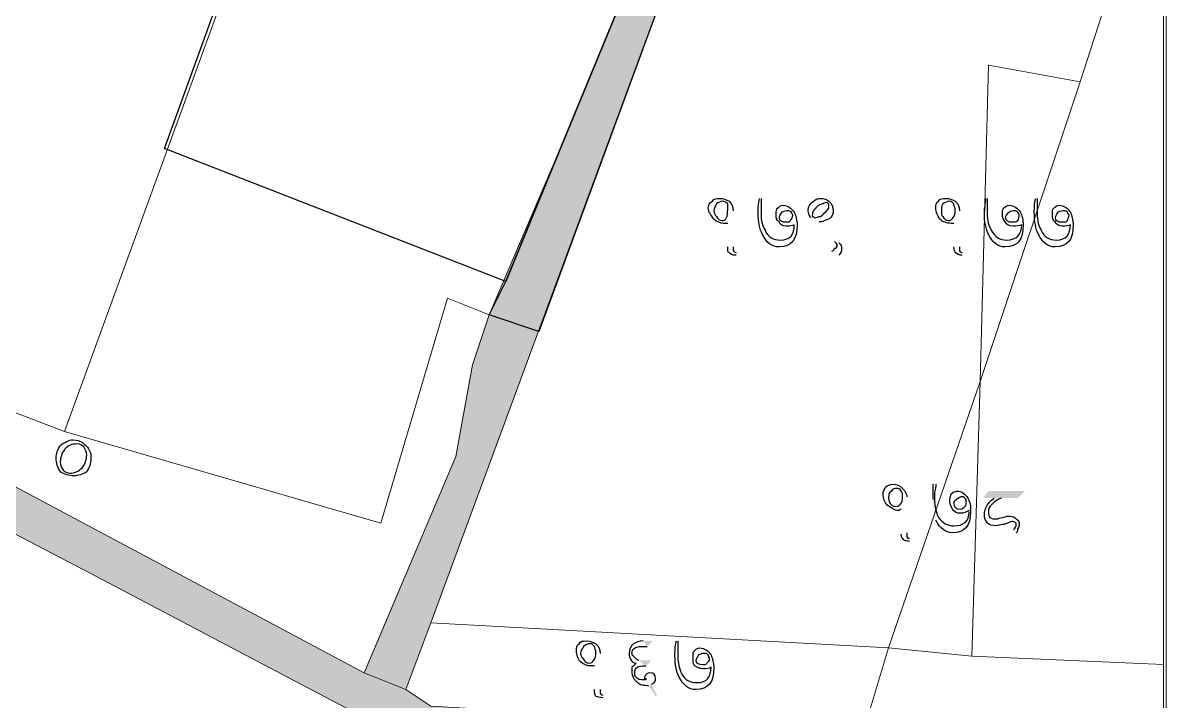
# Model space of a CAD drawing. Header units: inches. Extents: x 2 to 197762, y -33236 to 9.
# Drawn here: x 106914 to 107601, y -15344 to -14936 of the extents above; entities that cross this region are included whole.
import ezdxf

# ---------------------------------------------------------------- set-up
doc = ezdxf.new("R2010")
doc.units = ezdxf.units.IN
doc.header["$LTSCALE"] = 5
doc.header["$MEASUREMENT"] = 0
doc.layers.add('PDF_Geometry', color=7, linetype='Continuous')
doc.layers.add('PDF_Solid Fills', color=7, linetype='Continuous')

msp = doc.modelspace()

# ---------------------------------------------------------------- hatches: boundary and pattern name
at = {"layer": 'PDF_Solid Fills', "true_color": 0xc3c3c3, "transparency": 33554531}
h = msp.add_hatch(color=9, dxfattribs=at)
h.paths.add_polyline_path([(106694.44, -15126.79), (106604.44, -15721.79), (106569.44, -15706.79), (106524.44, -16036.79), (106479.44, -16016.79), (106579.44, -15311.79), (106609.44, -15086.79), (106614.44, -15086.79)], flags=0)
h.paths.add_polyline_path([(106664.44, -15091.79), (106894.44, -15206.79), (107119.44, -15326.79), (107144.44, -15336.79), (107159.44, -15346.79), (107419.44, -15361.79), (107574.44, -15371.79), (107599.44, -15371.79), (107599.44, -15411.79), (107444.44, -15396.79), (107224.44, -15376.79), (107149.44, -15366.79), (107144.44, -15366.79), (106954.44, -15266.79), (106724.44, -15146.79), (106694.44, -15126.79), (106614.44, -15086.79), (106609.44, -15086.79), (106399.44, -15036.79), (106154.44, -14981.79), (105919.44, -14936.79), (105889.44, -14921.79), (105639.44, -14811.79), (105609.44, -14796.79), (105449.44, -14726.79), (105379.44, -14696.79), (105389.44, -14671.79), (105664.44, -14796.79), (105924.44, -14911.79), (106029.44, -14936.79), (106259.44, -14981.79), (106479.44, -15031.79), (106624.44, -15071.79)], flags=0)
h.paths.add_polyline_path([(105234.44, -14616.79), (105219.44, -14646.79), (105164.44, -14746.79), (105149.44, -14861.79), (105124.44, -15061.79), (105129.44, -15086.79), (105154.44, -15206.79), (105194.44, -15206.79), (105214.44, -15296.79), (105274.44, -15571.79), (105314.44, -15636.79), (105409.44, -15811.79), (105524.44, -15976.79), (105574.44, -16051.79), (105599.44, -16246.79), (105624.44, -16436.79), (105614.44, -16621.79), (105629.44, -16691.79), (105924.44, -16711.79), (105979.44, -16761.79), (106374.44, -16806.79), (106534.44, -16811.79), (106829.44, -16821.79), (106949.44, -16826.79), (106954.44, -16826.79), (107099.44, -16801.79), (107164.44, -16781.79), (107374.44, -16721.79), (107424.44, -16706.79), (107599.44, -16706.79), (107599.44, -16756.79), (107179.44, -16816.79), (107159.44, -16816.79), (107134.44, -16821.79), (107129.44, -16826.79), (106989.44, -16851.79), (106774.44, -16851.79), (106704.44, -16851.79), (106459.44, -16851.79), (106429.44, -16851.79), (106194.44, -16826.79), (105994.44, -16806.79), (105949.44, -16796.79), (105954.44, -17081.79), (105949.44, -17331.79), (105999.44, -17421.79), (105939.44, -17421.79), (105879.44, -17301.79), (105889.44, -17116.79), (105894.44, -17071.79), (105899.44, -16751.79), (105729.44, -16741.79), (105574.44, -16731.79), (105594.44, -16681.79), (105584.44, -16676.79), (105579.44, -16501.79), (105574.44, -16356.79), (105569.44, -16306.79), (105534.44, -16106.79), (105494.44, -16056.79), (105374.44, -15956.79), (105284.44, -15966.79), (105179.44, -15981.79), (105004.44, -16006.79), (104924.44, -16006.79), (104819.44, -16061.79), (104654.44, -16046.79), (104364.44, -16021.79), (103959.44, -15986.79), (103864.44, -15961.79), (103864.44, -15826.79), (103994.44, -15841.79), (104104.44, -15841.79), (104109.44, -15911.79), (104154.44, -15916.79), (104374.44, -15946.79), (104484.44, -15951.79), (104634.44, -15956.79), (104909.44, -15971.79), (104914.44, -15971.79), (104969.44, -15951.79), (105364.44, -15916.79), (105214.44, -15581.79), (105214.44, -15576.79), (105079.44, -15226.79), (105054.44, -15216.79), (105029.44, -15036.79), (105069.44, -15031.79), (105059.44, -14881.79), (105069.44, -14741.79), (105079.44, -14621.79), (105064.44, -14576.79)], flags=0)
h.paths.add_polyline_path([(107409.44, -14471.79), (107404.44, -14501.79), (107284.44, -14491.79), (107069.44, -14466.79), (106919.44, -14446.79), (106929.44, -14421.79)], flags=0)
h.paths.add_polyline_path([(106929.44, -14421.79), (106919.44, -14446.79), (106864.44, -14441.79), (106614.44, -14381.79), (106569.44, -14351.79), (106574.44, -14326.79), (106634.44, -14361.79), (106874.44, -14416.79)], flags=0)
h.paths.add_polyline_path([(107599.44, -14421.79), (107589.44, -14426.79), (107459.44, -14496.79), (107429.44, -14501.79), (107414.44, -14546.79), (107409.44, -14556.79), (107359.44, -14736.79), (107359.44, -14766.79), (107329.44, -14836.79), (107314.44, -14876.79), (107159.44, -15296.79), (107144.44, -15336.79), (107119.44, -15326.79), (107174.44, -15196.79), (107184.44, -15141.79), (107194.44, -15111.79), (107239.44, -15006.79), (107309.44, -14836.79), (107324.44, -14796.79), (107319.44, -14791.79), (107349.44, -14651.79), (107399.44, -14526.79), (107404.44, -14501.79), (107409.44, -14471.79), (107444.44, -14476.79), (107579.44, -14406.79), (107599.44, -14396.79)], flags=0)
h.paths.add_polyline_path([(103864.44, -14636.79), (103899.44, -14651.79), (104019.44, -14691.79), (104204.44, -14746.79), (104479.44, -14801.79), (104474.44, -14821.79), (104529.44, -14871.79), (104594.44, -14881.79), (104739.44, -14896.79), (104739.44, -14936.79), (104494.44, -14901.79), (104484.44, -14866.79), (104464.44, -14856.79), (104274.44, -14811.79), (104224.44, -14806.79), (104114.44, -14761.79), (104074.44, -14746.79), (103864.44, -14666.79)], flags=0)
h.paths.add_polyline_path([(103864.44, -17336.79), (103909.44, -17361.79), (104019.44, -17381.79), (104229.44, -17421.79), (103904.44, -17421.79), (103864.44, -17411.79)], flags=0)
h.paths.add_polyline_path([(105549.44, -14296.79), (105384.44, -14576.79), (105429.44, -14596.79), (105389.44, -14671.79), (105379.44, -14696.79), (105234.44, -14616.79), (105064.44, -14576.79), (105024.44, -14521.79), (104974.44, -14471.79), (104914.44, -14416.79), (104734.44, -14276.79), (104609.44, -14181.79), (104324.44, -14116.79), (104199.44, -14086.79), (104814.44, -14086.79), (104999.44, -14241.79), (104999.44, -14251.79), (105339.44, -14401.79), (105469.44, -14116.79), (105479.44, -14086.79), (105484.44, -14086.79), (105609.44, -14086.79), (105549.44, -14231.79), (105569.44, -14251.79)], flags=0)
h.paths.add_polyline_path([(106574.44, -14326.79), (106569.44, -14351.79), (106404.44, -14251.79), (106219.44, -14261.79), (106049.44, -14251.79), (105969.44, -14246.79), (105949.44, -14206.79), (105889.44, -14086.79), (105914.44, -14086.79), (105994.44, -14221.79), (106184.44, -14241.79), (106399.44, -14221.79)], flags=0)
h = msp.add_hatch(color=9, dxfattribs=at)
h.paths.add_polyline_path([(106694.44, -15126.79), (106604.44, -15721.79), (106569.44, -15706.79), (106524.44, -16036.79), (106479.44, -16016.79), (106579.44, -15311.79), (106609.44, -15086.79), (106614.44, -15086.79)], flags=0)
h.paths.add_polyline_path([(106664.44, -15091.79), (106894.44, -15206.79), (107119.44, -15326.79), (107144.44, -15336.79), (107159.44, -15346.79), (107419.44, -15361.79), (107574.44, -15371.79), (107599.44, -15371.79), (107599.44, -15411.79), (107444.44, -15396.79), (107224.44, -15376.79), (107149.44, -15366.79), (107144.44, -15366.79), (106954.44, -15266.79), (106724.44, -15146.79), (106694.44, -15126.79), (106614.44, -15086.79), (106609.44, -15086.79), (106399.44, -15036.79), (106154.44, -14981.79), (105919.44, -14936.79), (105889.44, -14921.79), (105639.44, -14811.79), (105609.44, -14796.79), (105449.44, -14726.79), (105379.44, -14696.79), (105389.44, -14671.79), (105664.44, -14796.79), (105924.44, -14911.79), (106029.44, -14936.79), (106259.44, -14981.79), (106479.44, -15031.79), (106624.44, -15071.79)], flags=0)
h.paths.add_polyline_path([(105234.44, -14616.79), (105219.44, -14646.79), (105164.44, -14746.79), (105149.44, -14861.79), (105124.44, -15061.79), (105129.44, -15086.79), (105154.44, -15206.79), (105194.44, -15206.79), (105214.44, -15296.79), (105274.44, -15571.79), (105314.44, -15636.79), (105409.44, -15811.79), (105524.44, -15976.79), (105574.44, -16051.79), (105599.44, -16246.79), (105624.44, -16436.79), (105614.44, -16621.79), (105629.44, -16691.79), (105924.44, -16711.79), (105979.44, -16761.79), (106374.44, -16806.79), (106534.44, -16811.79), (106829.44, -16821.79), (106949.44, -16826.79), (106954.44, -16826.79), (107099.44, -16801.79), (107164.44, -16781.79), (107374.44, -16721.79), (107424.44, -16706.79), (107599.44, -16706.79), (107599.44, -16756.79), (107179.44, -16816.79), (107159.44, -16816.79), (107134.44, -16821.79), (107129.44, -16826.79), (106989.44, -16851.79), (106774.44, -16851.79), (106704.44, -16851.79), (106459.44, -16851.79), (106429.44, -16851.79), (106194.44, -16826.79), (105994.44, -16806.79), (105949.44, -16796.79), (105954.44, -17081.79), (105949.44, -17331.79), (105999.44, -17421.79), (105939.44, -17421.79), (105879.44, -17301.79), (105889.44, -17116.79), (105894.44, -17071.79), (105899.44, -16751.79), (105729.44, -16741.79), (105574.44, -16731.79), (105594.44, -16681.79), (105584.44, -16676.79), (105579.44, -16501.79), (105574.44, -16356.79), (105569.44, -16306.79), (105534.44, -16106.79), (105494.44, -16056.79), (105374.44, -15956.79), (105284.44, -15966.79), (105179.44, -15981.79), (105004.44, -16006.79), (104924.44, -16006.79), (104819.44, -16061.79), (104654.44, -16046.79), (104364.44, -16021.79), (103959.44, -15986.79), (103864.44, -15961.79), (103864.44, -15826.79), (103994.44, -15841.79), (104104.44, -15841.79), (104109.44, -15911.79), (104154.44, -15916.79), (104374.44, -15946.79), (104484.44, -15951.79), (104634.44, -15956.79), (104909.44, -15971.79), (104914.44, -15971.79), (104969.44, -15951.79), (105364.44, -15916.79), (105214.44, -15581.79), (105214.44, -15576.79), (105079.44, -15226.79), (105054.44, -15216.79), (105029.44, -15036.79), (105069.44, -15031.79), (105059.44, -14881.79), (105069.44, -14741.79), (105079.44, -14621.79), (105064.44, -14576.79)], flags=0)
h.paths.add_polyline_path([(107409.44, -14471.79), (107404.44, -14501.79), (107284.44, -14491.79), (107069.44, -14466.79), (106919.44, -14446.79), (106929.44, -14421.79)], flags=0)
h.paths.add_polyline_path([(106929.44, -14421.79), (106919.44, -14446.79), (106864.44, -14441.79), (106614.44, -14381.79), (106569.44, -14351.79), (106574.44, -14326.79), (106634.44, -14361.79), (106874.44, -14416.79)], flags=0)
h.paths.add_polyline_path([(107599.44, -14421.79), (107589.44, -14426.79), (107459.44, -14496.79), (107429.44, -14501.79), (107414.44, -14546.79), (107409.44, -14556.79), (107359.44, -14736.79), (107359.44, -14766.79), (107329.44, -14836.79), (107314.44, -14876.79), (107159.44, -15296.79), (107144.44, -15336.79), (107119.44, -15326.79), (107174.44, -15196.79), (107184.44, -15141.79), (107194.44, -15111.79), (107239.44, -15006.79), (107309.44, -14836.79), (107324.44, -14796.79), (107319.44, -14791.79), (107349.44, -14651.79), (107399.44, -14526.79), (107404.44, -14501.79), (107409.44, -14471.79), (107444.44, -14476.79), (107579.44, -14406.79), (107599.44, -14396.79)], flags=0)
h.paths.add_polyline_path([(103864.44, -14636.79), (103899.44, -14651.79), (104019.44, -14691.79), (104204.44, -14746.79), (104479.44, -14801.79), (104474.44, -14821.79), (104529.44, -14871.79), (104594.44, -14881.79), (104739.44, -14896.79), (104739.44, -14936.79), (104494.44, -14901.79), (104484.44, -14866.79), (104464.44, -14856.79), (104274.44, -14811.79), (104224.44, -14806.79), (104114.44, -14761.79), (104074.44, -14746.79), (103864.44, -14666.79)], flags=0)
h.paths.add_polyline_path([(103864.44, -17336.79), (103909.44, -17361.79), (104019.44, -17381.79), (104229.44, -17421.79), (103904.44, -17421.79), (103864.44, -17411.79)], flags=0)
h.paths.add_polyline_path([(105549.44, -14296.79), (105384.44, -14576.79), (105429.44, -14596.79), (105389.44, -14671.79), (105379.44, -14696.79), (105234.44, -14616.79), (105064.44, -14576.79), (105024.44, -14521.79), (104974.44, -14471.79), (104914.44, -14416.79), (104734.44, -14276.79), (104609.44, -14181.79), (104324.44, -14116.79), (104199.44, -14086.79), (104814.44, -14086.79), (104999.44, -14241.79), (104999.44, -14251.79), (105339.44, -14401.79), (105469.44, -14116.79), (105479.44, -14086.79), (105484.44, -14086.79), (105609.44, -14086.79), (105549.44, -14231.79), (105569.44, -14251.79)], flags=0)
h.paths.add_polyline_path([(106574.44, -14326.79), (106569.44, -14351.79), (106404.44, -14251.79), (106219.44, -14261.79), (106049.44, -14251.79), (105969.44, -14246.79), (105949.44, -14206.79), (105889.44, -14086.79), (105914.44, -14086.79), (105994.44, -14221.79), (106184.44, -14241.79), (106399.44, -14221.79)], flags=0)
at = {"layer": 'PDF_Solid Fills', "transparency": 33554559}
h = msp.add_hatch(color=256, dxfattribs=at)
h.paths.add_polyline_path([(107445.28, -15220.95), (107445.28, -15242.62)], flags=0)
h.paths.add_polyline_path([(107446.94, -15245.95), (107446.94, -15247.62)], flags=0)
h.paths.add_polyline_path([(107461.11, -15222.62, 0.062753), (107462.78, -15235.12)], flags=0)
h.paths.add_polyline_path([(107461.11, -15213.45), (107462.78, -15213.45)], flags=0)
h.paths.add_polyline_path([(107482.78, -15230.12), (107482.78, -15229.29)], flags=0)
h.paths.add_polyline_path([(107497.78, -15221.79), (107491.11, -15221.79), (107494.44, -15217.62), (107516.11, -15217.62), (107511.94, -15221.79), (107501.94, -15221.79)], flags=0)
h.paths.add_polyline_path([(107511.11, -15242.62), (107509.44, -15240.95)], flags=0)
h = msp.add_hatch(color=256, dxfattribs=at)
h.paths.add_polyline_path([(107261.11, -15315.12), (107261.11, -15336.79)], flags=0)
h.paths.add_polyline_path([(107262.78, -15340.12), (107262.78, -15341.79)], flags=0)
h.paths.add_polyline_path([(107289.44, -15310.95), (107292.78, -15307.62), (107286.94, -15307.62)], flags=0)
h.paths.add_polyline_path([(107290.28, -15334.29), (107294.44, -15340.95), (107295.28, -15340.12), (107291.94, -15333.45)], flags=0)
h.paths.add_polyline_path([(107288.61, -15322.62), (107291.94, -15319.29), (107284.44, -15319.29)], flags=0)
h.paths.add_polyline_path([(107306.94, -15307.62), (107307.78, -15307.62)], flags=0)
h.paths.add_polyline_path([(107327.78, -15323.45), (107327.78, -15323.45)], flags=0)

# ---------------------------------------------------------------- linework, layer by layer
at = {"layer": 'PDF_Geometry', "lineweight": 13}
msp.add_lwpolyline([(103863.61, -13751.79), (107601.11, -13751.79), (107601.11, -17423.45), (103863.61, -17423.45)], close=True, dxfattribs=at)
at = {"layer": 'PDF_Geometry', "lineweight": 9}
for points in [[(107429.44, -14501.79), (107414.44, -14546.79), (107409.44, -14556.79), (107359.44, -14736.79), (107359.44, -14766.79), (107329.44, -14836.79), (107314.44, -14876.79), (107159.44, -15296.79), (107144.44, -15336.79), (107119.44, -15326.79), (107174.44, -15196.79), (107184.44, -15141.79), (107194.44, -15111.79), (107239.44, -15006.79), (107309.44, -14836.79), (107324.44, -14796.79), (107319.44, -14791.79), (107349.44, -14651.79), (107399.44, -14526.79)], [(107429.44, -14501.79), (107414.44, -14546.79), (107409.44, -14556.79), (107359.44, -14736.79), (107359.44, -14766.79), (107329.44, -14836.79), (107314.44, -14876.79), (107159.44, -15296.79), (107144.44, -15336.79), (107119.44, -15326.79), (107174.44, -15196.79), (107184.44, -15141.79), (107194.44, -15111.79), (107239.44, -15006.79), (107309.44, -14836.79), (107324.44, -14796.79), (107319.44, -14791.79), (107349.44, -14651.79), (107399.44, -14526.79)], [(107144.44, -15366.79), (106954.44, -15266.79), (106724.44, -15146.79), (106694.44, -15126.79), (106614.44, -15086.79), (106609.44, -15086.79), (106399.44, -15036.79), (106154.44, -14981.79), (105919.44, -14936.79)], [(107144.44, -15366.79), (106954.44, -15266.79), (106724.44, -15146.79), (106694.44, -15126.79), (106614.44, -15086.79), (106609.44, -15086.79), (106399.44, -15036.79), (106154.44, -14981.79), (105919.44, -14936.79)], [(106029.44, -14936.79), (106259.44, -14981.79), (106479.44, -15031.79), (106624.44, -15071.79), (106664.44, -15091.79), (106894.44, -15206.79), (107119.44, -15326.79), (107144.44, -15336.79), (107159.44, -15346.79)], [(106029.44, -14936.79), (106259.44, -14981.79), (106479.44, -15031.79), (106624.44, -15071.79), (106664.44, -15091.79), (106894.44, -15206.79), (107119.44, -15326.79), (107144.44, -15336.79), (107159.44, -15346.79)]]:
    msp.add_lwpolyline(points, dxfattribs=at)
for points in [[(107094.44, -14756.79), (106939.44, -15181.79), (106664.44, -15076.79), (106669.44, -15071.79), (106774.44, -14816.79), (106839.44, -14651.79), (106839.44, -14646.79), (107099.44, -14731.79)], [(107094.44, -14756.79), (106939.44, -15181.79), (106664.44, -15076.79), (106669.44, -15071.79), (106774.44, -14816.79), (106839.44, -14651.79), (106839.44, -14646.79), (107099.44, -14731.79)], [(107309.44, -14836.79), (107239.44, -15006.79), (107194.44, -15111.79), (107169.44, -15101.79), (107129.44, -15236.79), (106939.44, -15181.79), (107094.44, -14756.79)], [(107309.44, -14836.79), (107239.44, -15006.79), (107194.44, -15111.79), (107169.44, -15101.79), (107129.44, -15236.79), (106939.44, -15181.79), (107094.44, -14756.79)], [(107549.44, -14971.79), (107494.44, -14961.79), (107489.44, -15151.79), (107434.44, -15311.79), (107159.44, -15296.79), (107314.44, -14876.79), (107329.44, -14836.79), (107599.44, -14816.79)], [(107549.44, -14971.79), (107494.44, -14961.79), (107489.44, -15151.79), (107434.44, -15311.79), (107159.44, -15296.79), (107314.44, -14876.79), (107329.44, -14836.79), (107599.44, -14816.79)], [(107599.44, -15321.79), (107484.44, -15316.79), (107489.44, -15151.79), (107549.44, -14971.79), (107599.44, -14816.79)], [(107599.44, -15321.79), (107484.44, -15316.79), (107489.44, -15151.79), (107549.44, -14971.79), (107599.44, -14816.79)], [(107549.44, -14971.79), (107489.44, -15151.79), (107494.44, -14961.79)], [(107549.44, -14971.79), (107489.44, -15151.79), (107494.44, -14961.79)], [(106939.44, -15181.79), (107129.44, -15236.79), (107169.44, -15101.79), (107194.44, -15111.79), (107184.44, -15141.79), (107174.44, -15196.79), (107119.44, -15326.79), (106894.44, -15206.79), (106664.44, -15091.79), (106664.44, -15076.79)], [(106939.44, -15181.79), (107129.44, -15236.79), (107169.44, -15101.79), (107194.44, -15111.79), (107184.44, -15141.79), (107174.44, -15196.79), (107119.44, -15326.79), (106894.44, -15206.79), (106664.44, -15091.79), (106664.44, -15076.79)], [(107144.44, -15366.79), (107024.44, -15876.79), (106604.44, -15721.79), (106694.44, -15126.79), (106724.44, -15146.79), (106954.44, -15266.79)], [(107144.44, -15366.79), (107024.44, -15876.79), (106604.44, -15721.79), (106694.44, -15126.79), (106724.44, -15146.79), (106954.44, -15266.79)], [(107484.44, -15316.79), (107434.44, -15311.79), (107489.44, -15151.79)], [(107484.44, -15316.79), (107434.44, -15311.79), (107489.44, -15151.79)], [(107434.44, -15311.79), (107419.44, -15361.79), (107159.44, -15346.79), (107144.44, -15336.79), (107159.44, -15296.79)], [(107434.44, -15311.79), (107419.44, -15361.79), (107159.44, -15346.79), (107144.44, -15336.79), (107159.44, -15296.79)], [(107484.44, -15316.79), (107599.44, -15321.79), (107599.44, -15371.79), (107574.44, -15371.79), (107419.44, -15361.79), (107434.44, -15311.79)], [(107484.44, -15316.79), (107599.44, -15321.79), (107599.44, -15371.79), (107574.44, -15371.79), (107419.44, -15361.79), (107434.44, -15311.79)]]:
    msp.add_lwpolyline(points, close=True, dxfattribs=at)
at = {"layer": 'PDF_Geometry', "color": 21, "lineweight": 13, "true_color": 0xffafaf}
for points in [[(107309.44, -14836.79), (107239.44, -15006.79), (107204.44, -15091.79), (106999.44, -15011.79), (107039.44, -14901.79), (107094.44, -14756.79)], [(107309.44, -14836.79), (107239.44, -15006.79), (107204.44, -15091.79), (106999.44, -15011.79), (107039.44, -14901.79), (107094.44, -14756.79)], [(107309.44, -14836.79), (107239.44, -15006.79), (107204.44, -15091.79), (106999.44, -15011.79), (107039.44, -14901.79), (107094.44, -14756.79)], [(107309.44, -14836.79), (107239.44, -15006.79), (107204.44, -15091.79), (106999.44, -15011.79), (107039.44, -14901.79), (107094.44, -14756.79)], [(107204.44, -15091.79), (107239.44, -15006.79), (107309.44, -14836.79), (107329.44, -14841.79), (107314.44, -14876.79), (107224.44, -15121.79), (107194.44, -15111.79)], [(107204.44, -15091.79), (107239.44, -15006.79), (107309.44, -14836.79), (107329.44, -14841.79), (107314.44, -14876.79), (107224.44, -15121.79), (107194.44, -15111.79)], [(107204.44, -15091.79), (107239.44, -15006.79), (107309.44, -14836.79), (107329.44, -14841.79), (107314.44, -14876.79), (107224.44, -15121.79), (107194.44, -15111.79)], [(107204.44, -15091.79), (107239.44, -15006.79), (107309.44, -14836.79), (107329.44, -14841.79), (107314.44, -14876.79), (107224.44, -15121.79), (107194.44, -15111.79)]]:
    msp.add_lwpolyline(points, close=True, dxfattribs=at)
at = {"layer": 'PDF_Geometry', "color": 21, "lineweight": 25, "true_color": 0xffafaf}
for points in [[(107309.44, -14836.79), (107239.44, -15006.79), (107204.44, -15091.79), (106999.44, -15011.79), (107039.44, -14901.79), (107094.44, -14756.79)], [(107309.44, -14836.79), (107239.44, -15006.79), (107204.44, -15091.79), (106999.44, -15011.79), (107039.44, -14901.79), (107094.44, -14756.79)], [(107204.44, -15091.79), (107239.44, -15006.79), (107309.44, -14836.79), (107329.44, -14841.79), (107314.44, -14876.79), (107224.44, -15121.79), (107194.44, -15111.79)], [(107204.44, -15091.79), (107239.44, -15006.79), (107309.44, -14836.79), (107329.44, -14841.79), (107314.44, -14876.79), (107224.44, -15121.79), (107194.44, -15111.79)]]:
    msp.add_lwpolyline(points, close=True, dxfattribs=at)
at = {"layer": 'PDF_Geometry', "lineweight": 25}
for points in [[(107326.11, -15047.62), (107326.11, -15045.95), (107326.94, -15044.29), (107328.61, -15043.45)], [(107328.61, -15043.45), (107329.44, -15041.79), (107331.11, -15041.79), (107332.78, -15041.79)], [(107334.44, -15043.45), (107333.61, -15043.45), (107331.94, -15044.29), (107331.11, -15045.12)], [(107332.78, -15041.79), (107335.28, -15041.79), (107336.94, -15042.62), (107338.61, -15043.45)], [(107337.78, -15045.12), (107336.94, -15044.29), (107336.11, -15043.45), (107334.44, -15043.45)], [(107338.61, -15043.45), (107340.28, -15045.12), (107341.11, -15046.79), (107341.11, -15049.29)], [(107356.11, -15050.12), (107356.11, -15047.62), (107356.11, -15045.12), (107356.94, -15041.79)], [(107357.78, -15041.79), (107357.78, -15042.62), (107357.78, -15044.29), (107357.78, -15045.95)], [(107386.11, -15049.29), (107386.11, -15046.79), (107386.94, -15045.12), (107389.44, -15043.45)], [(107389.44, -15043.45), (107390.28, -15042.62), (107391.94, -15041.79), (107393.61, -15041.79)], [(107393.61, -15041.79), (107395.28, -15041.79), (107397.78, -15042.62), (107398.61, -15043.45)], [(107396.94, -15044.29), (107396.11, -15044.29), (107395.28, -15045.12), (107394.44, -15045.12)], [(107398.61, -15046.79), (107398.61, -15045.12), (107397.78, -15044.29), (107396.94, -15044.29)], [(107398.61, -15043.45), (107400.28, -15045.12), (107401.11, -15046.79), (107401.11, -15049.29)], [(107462.78, -15047.62), (107462.78, -15045.95), (107462.78, -15044.29), (107464.44, -15043.45)], [(107464.44, -15043.45), (107465.28, -15041.79), (107466.94, -15041.79), (107468.61, -15041.79)], [(107471.11, -15043.45), (107469.44, -15043.45), (107468.61, -15044.29), (107466.94, -15045.12)], [(107468.61, -15041.79), (107471.11, -15041.79), (107472.78, -15042.62), (107474.44, -15043.45)], [(107473.61, -15045.12), (107472.78, -15044.29), (107471.94, -15043.45), (107471.11, -15043.45)], [(107474.44, -15043.45), (107476.11, -15045.12), (107476.94, -15046.79), (107476.94, -15049.29)], [(107491.94, -15050.12), (107491.94, -15047.62), (107492.78, -15045.12), (107492.78, -15041.79)], [(107493.61, -15041.79), (107493.61, -15042.62), (107493.61, -15044.29), (107493.61, -15045.95)], [(107521.94, -15050.12), (107521.94, -15047.62), (107521.94, -15045.12), (107522.78, -15041.79)], [(107523.61, -15041.79), (107523.61, -15042.62), (107523.61, -15044.29), (107523.61, -15045.95)], [(107329.44, -15054.29), (107327.78, -15051.79), (107326.11, -15050.12), (107326.11, -15047.62)], [(107331.11, -15045.12), (107330.28, -15046.79), (107329.44, -15047.62), (107329.44, -15049.29)], [(107329.44, -15049.29), (107329.44, -15050.95), (107330.28, -15051.79), (107331.11, -15052.62)], [(107334.44, -15055.12), (107336.94, -15055.12), (107337.78, -15052.62), (107337.78, -15048.45)], [(107337.78, -15048.45), (107337.78, -15047.62), (107337.78, -15045.95), (107337.78, -15045.12)], [(107358.61, -15063.45), (107356.94, -15060.12), (107356.11, -15055.95), (107356.11, -15050.12)], [(107357.78, -15045.95), (107357.78, -15048.45), (107357.78, -15050.12), (107357.78, -15050.95)], [(107357.78, -15050.95), (107357.78, -15055.12), (107358.61, -15058.45), (107360.28, -15060.95)], [(107366.94, -15050.95), (107366.94, -15049.29), (107366.94, -15048.45), (107367.78, -15047.62)], [(107368.61, -15055.95), (107366.94, -15055.12), (107366.94, -15053.45), (107366.94, -15050.95)], [(107367.78, -15047.62), (107368.61, -15046.79), (107369.44, -15045.95), (107371.11, -15045.95)], [(107370.28, -15050.12), (107369.44, -15050.95), (107368.61, -15052.62), (107368.61, -15053.45)], [(107374.44, -15049.29), (107372.78, -15049.29), (107371.94, -15049.29), (107370.28, -15050.12)], [(107371.11, -15045.95), (107373.61, -15045.95), (107376.11, -15047.62), (107377.78, -15050.12)], [(107376.11, -15050.12), (107375.28, -15049.29), (107374.44, -15049.29), (107374.44, -15049.29)], [(107376.94, -15051.79), (107376.94, -15051.79), (107376.11, -15050.95), (107376.11, -15050.12)], [(107377.78, -15050.12), (107378.61, -15051.79), (107379.44, -15055.12), (107379.44, -15057.62)], [(107387.78, -15053.45), (107386.94, -15052.62), (107386.11, -15050.95), (107386.11, -15049.29)], [(107389.44, -15049.29), (107388.61, -15050.12), (107388.61, -15050.95), (107388.61, -15051.79)], [(107394.44, -15045.12), (107391.94, -15045.95), (107390.28, -15047.62), (107389.44, -15049.29)], [(107393.61, -15052.62), (107394.44, -15051.79), (107395.28, -15051.79), (107395.28, -15050.95)], [(107395.28, -15050.95), (107397.78, -15049.29), (107398.61, -15047.62), (107398.61, -15046.79)], [(107401.11, -15049.29), (107401.11, -15052.62), (107399.44, -15054.29), (107396.11, -15055.12)], [(107465.28, -15054.29), (107463.61, -15051.79), (107462.78, -15050.12), (107462.78, -15047.62)], [(107466.94, -15045.12), (107466.11, -15046.79), (107466.11, -15047.62), (107466.11, -15049.29)], [(107466.11, -15049.29), (107466.11, -15050.95), (107466.11, -15051.79), (107466.94, -15052.62)], [(107470.28, -15055.12), (107472.78, -15055.12), (107474.44, -15052.62), (107474.44, -15048.45)], [(107474.44, -15048.45), (107474.44, -15047.62), (107473.61, -15045.95), (107473.61, -15045.12)], [(107494.44, -15063.45), (107492.78, -15060.12), (107491.94, -15055.95), (107491.94, -15050.12)], [(107493.61, -15045.95), (107493.61, -15048.45), (107493.61, -15050.12), (107493.61, -15050.95)], [(107493.61, -15050.95), (107493.61, -15055.12), (107494.44, -15058.45), (107496.11, -15060.95)], [(107502.78, -15050.95), (107502.78, -15049.29), (107502.78, -15048.45), (107503.61, -15047.62)], [(107504.44, -15055.95), (107503.61, -15055.12), (107502.78, -15053.45), (107502.78, -15050.95)], [(107503.61, -15047.62), (107504.44, -15046.79), (107505.28, -15045.95), (107506.94, -15045.95)], [(107506.94, -15050.12), (107505.28, -15050.95), (107504.44, -15052.62), (107504.44, -15053.45)], [(107506.94, -15045.95), (107509.44, -15045.95), (107511.94, -15047.62), (107513.61, -15050.12)], [(107510.28, -15049.29), (107508.61, -15049.29), (107507.78, -15049.29), (107506.94, -15050.12)], [(107511.94, -15050.12), (107511.11, -15049.29), (107511.11, -15049.29), (107510.28, -15049.29)], [(107512.78, -15051.79), (107512.78, -15051.79), (107512.78, -15050.95), (107511.94, -15050.12)], [(107513.61, -15050.12), (107514.44, -15051.79), (107515.28, -15055.12), (107515.28, -15057.62)], [(107524.44, -15063.45), (107522.78, -15060.12), (107521.94, -15055.95), (107521.94, -15050.12)], [(107523.61, -15045.95), (107523.61, -15048.45), (107523.61, -15050.12), (107523.61, -15050.95)], [(107523.61, -15050.95), (107523.61, -15055.12), (107524.44, -15058.45), (107526.11, -15060.95)], [(107532.78, -15050.95), (107532.78, -15049.29), (107532.78, -15048.45), (107533.61, -15047.62)], [(107534.44, -15055.95), (107532.78, -15055.12), (107532.78, -15053.45), (107532.78, -15050.95)], [(107533.61, -15047.62), (107534.44, -15046.79), (107535.28, -15045.95), (107536.94, -15045.95)], [(107536.11, -15050.12), (107535.28, -15050.95), (107534.44, -15052.62), (107534.44, -15053.45)], [(107540.28, -15049.29), (107538.61, -15049.29), (107537.78, -15049.29), (107536.11, -15050.12)], [(107536.94, -15045.95), (107539.44, -15045.95), (107541.94, -15047.62), (107543.61, -15050.12)], [(107541.94, -15050.12), (107541.11, -15049.29), (107540.28, -15049.29), (107540.28, -15049.29)], [(107542.78, -15051.79), (107542.78, -15051.79), (107541.94, -15050.95), (107541.94, -15050.12)], [(107543.61, -15050.12), (107544.44, -15051.79), (107545.28, -15055.12), (107545.28, -15057.62)], [(107335.28, -15056.79), (107333.61, -15056.79), (107331.11, -15055.95), (107329.44, -15054.29)], [(107331.11, -15052.62), (107331.94, -15054.29), (107332.78, -15055.12), (107334.44, -15055.12)], [(107337.78, -15056.79), (107336.94, -15056.79), (107336.11, -15056.79), (107335.28, -15056.79)], [(107368.61, -15053.45), (107368.61, -15055.12), (107370.28, -15055.95), (107372.78, -15055.95)], [(107372.78, -15058.45), (107371.11, -15058.45), (107369.44, -15057.62), (107368.61, -15055.95)], [(107379.44, -15057.62), (107379.44, -15066.79), (107376.11, -15070.95), (107368.61, -15070.95)], [(107369.44, -15066.79), (107375.28, -15066.79), (107377.78, -15063.45), (107377.78, -15057.62)], [(107372.78, -15055.95), (107374.44, -15055.95), (107375.28, -15055.95), (107375.28, -15055.12)], [(107377.78, -15057.62), (107376.94, -15058.45), (107375.28, -15058.45), (107372.78, -15058.45)], [(107375.28, -15055.12), (107376.11, -15054.29), (107376.94, -15053.45), (107376.94, -15051.79)], [(107388.61, -15051.79), (107388.61, -15051.79), (107388.61, -15052.62), (107388.61, -15052.62)], [(107388.61, -15052.62), (107389.44, -15052.62), (107389.44, -15053.45), (107390.28, -15053.45)], [(107390.28, -15053.45), (107391.11, -15053.45), (107391.94, -15052.62), (107393.61, -15052.62)], [(107396.11, -15055.12), (107394.44, -15055.95), (107393.61, -15055.95), (107392.78, -15055.95)], [(107471.94, -15056.79), (107469.44, -15056.79), (107466.94, -15055.95), (107465.28, -15054.29)], [(107466.94, -15052.62), (107467.78, -15054.29), (107468.61, -15055.12), (107470.28, -15055.12)], [(107473.61, -15056.79), (107472.78, -15056.79), (107471.94, -15056.79), (107471.94, -15056.79)], [(107504.44, -15053.45), (107504.44, -15055.12), (107506.11, -15055.95), (107508.61, -15055.95)], [(107509.44, -15058.45), (107506.94, -15058.45), (107505.28, -15057.62), (107504.44, -15055.95)], [(107515.28, -15057.62), (107515.28, -15066.79), (107511.94, -15070.95), (107504.44, -15070.95)], [(107505.28, -15066.79), (107511.11, -15066.79), (107514.44, -15063.45), (107514.44, -15057.62)], [(107508.61, -15055.95), (107510.28, -15055.95), (107511.11, -15055.95), (107511.94, -15055.12)], [(107514.44, -15057.62), (107512.78, -15058.45), (107511.11, -15058.45), (107509.44, -15058.45)], [(107511.94, -15055.12), (107512.78, -15054.29), (107512.78, -15053.45), (107512.78, -15051.79)], [(107534.44, -15053.45), (107534.44, -15055.12), (107536.11, -15055.95), (107538.61, -15055.95)], [(107538.61, -15058.45), (107536.94, -15058.45), (107535.28, -15057.62), (107534.44, -15055.95)], [(107545.28, -15057.62), (107545.28, -15066.79), (107541.94, -15070.95), (107534.44, -15070.95)], [(107535.28, -15066.79), (107541.11, -15066.79), (107543.61, -15063.45), (107543.61, -15057.62)], [(107538.61, -15055.95), (107540.28, -15055.95), (107541.11, -15055.95), (107541.94, -15055.12)], [(107543.61, -15057.62), (107542.78, -15058.45), (107541.11, -15058.45), (107538.61, -15058.45)], [(107541.94, -15055.12), (107541.94, -15054.29), (107542.78, -15053.45), (107542.78, -15051.79)], [(107368.61, -15070.95), (107364.44, -15070.95), (107361.11, -15068.45), (107358.61, -15063.45)], [(107360.28, -15060.95), (107361.94, -15065.12), (107365.28, -15066.79), (107369.44, -15066.79)], [(107504.44, -15070.95), (107500.28, -15070.95), (107496.94, -15068.45), (107494.44, -15063.45)], [(107496.11, -15060.95), (107498.61, -15065.12), (107501.11, -15066.79), (107505.28, -15066.79)], [(107534.44, -15070.95), (107530.28, -15070.95), (107526.94, -15068.45), (107524.44, -15063.45)], [(107526.11, -15060.95), (107527.78, -15065.12), (107531.11, -15066.79), (107535.28, -15066.79)], [(107338.61, -15074.29), (107337.78, -15074.29), (107337.78, -15072.62), (107337.78, -15070.95)], [(107341.11, -15070.95), (107341.11, -15071.79), (107341.11, -15072.62), (107341.11, -15072.62)], [(107400.28, -15073.45), (107401.11, -15073.45), (107401.94, -15072.62), (107401.94, -15071.79)], [(107403.61, -15070.12), (107403.61, -15069.29), (107402.78, -15068.45), (107401.94, -15067.62)], [(107401.94, -15071.79), (107402.78, -15071.79), (107403.61, -15070.95), (107403.61, -15070.12)], [(107404.44, -15068.45), (107406.11, -15069.29), (107406.11, -15070.95), (107406.11, -15071.79)], [(107406.11, -15071.79), (107406.11, -15073.45), (107406.11, -15074.29), (107404.44, -15075.95)], [(107474.44, -15074.29), (107474.44, -15074.29), (107473.61, -15072.62), (107473.61, -15070.95)], [(107476.94, -15070.95), (107476.94, -15071.79), (107476.94, -15072.62), (107476.94, -15072.62)], [(107342.78, -15075.95), (107340.28, -15075.95), (107339.44, -15075.12), (107338.61, -15074.29)], [(107341.11, -15072.62), (107341.11, -15073.45), (107341.94, -15074.29), (107342.78, -15074.29)], [(107478.61, -15075.95), (107476.94, -15075.95), (107475.28, -15075.12), (107474.44, -15074.29)], [(107476.94, -15072.62), (107476.94, -15073.45), (107477.78, -15074.29), (107478.61, -15074.29)], [(106936.94, -15190.12), (106939.44, -15188.45), (106941.94, -15186.79), (106944.44, -15186.79)], [(106944.44, -15186.79), (106946.94, -15186.79), (106948.61, -15187.62), (106950.28, -15188.45)], [(106950.28, -15188.45), (106951.94, -15190.12), (106953.61, -15190.95), (106954.44, -15193.45)], [(106934.44, -15197.62), (106934.44, -15195.12), (106935.28, -15192.62), (106936.94, -15190.12)], [(106939.44, -15192.62), (106937.78, -15195.12), (106936.94, -15197.62), (106936.94, -15200.12)], [(106946.94, -15189.29), (106943.61, -15189.29), (106941.94, -15190.12), (106939.44, -15192.62)], [(106951.11, -15190.95), (106950.28, -15190.12), (106948.61, -15189.29), (106946.94, -15189.29)], [(106952.78, -15195.95), (106952.78, -15194.29), (106951.94, -15192.62), (106951.11, -15190.95)], [(106954.44, -15193.45), (106955.28, -15194.29), (106955.28, -15195.95), (106955.28, -15198.45)], [(106936.94, -15205.95), (106935.28, -15203.45), (106934.44, -15200.95), (106934.44, -15197.62)], [(106936.94, -15200.12), (106936.94, -15202.62), (106937.78, -15203.45), (106938.61, -15205.12)], [(106950.28, -15203.45), (106951.94, -15200.95), (106952.78, -15198.45), (106952.78, -15195.95)], [(106955.28, -15198.45), (106955.28, -15200.95), (106954.44, -15203.45), (106952.78, -15205.95)], [(106945.28, -15208.45), (106941.94, -15208.45), (106939.44, -15207.62), (106936.94, -15205.95)], [(106938.61, -15205.12), (106939.44, -15205.95), (106941.11, -15206.79), (106942.78, -15206.79)], [(106942.78, -15206.79), (106945.28, -15206.79), (106947.78, -15205.95), (106950.28, -15203.45)], [(106952.78, -15205.95), (106950.28, -15207.62), (106947.78, -15208.45), (106945.28, -15208.45)], [(107431.11, -15220.12), (107431.11, -15217.62), (107431.94, -15216.79), (107432.78, -15215.12)], [(107432.78, -15215.12), (107433.61, -15214.29), (107435.28, -15213.45), (107436.94, -15213.45)], [(107439.44, -15215.95), (107437.78, -15215.95), (107436.94, -15215.95), (107436.11, -15217.62)], [(107436.94, -15213.45), (107439.44, -15213.45), (107441.11, -15214.29), (107442.78, -15215.95)], [(107441.94, -15217.62), (107441.11, -15215.95), (107440.28, -15215.95), (107439.44, -15215.95)], [(107442.78, -15215.95), (107444.44, -15217.62), (107445.28, -15219.29), (107445.28, -15220.95)], [(107461.11, -15222.62), (107461.11, -15220.12), (107461.11, -15216.79), (107461.11, -15213.45)], [(107462.78, -15213.45), (107462.78, -15215.12), (107462.78, -15215.95), (107461.94, -15218.45)], [(107433.61, -15225.95), (107431.94, -15224.29), (107431.11, -15221.79), (107431.11, -15220.12)], [(107436.11, -15217.62), (107434.44, -15218.45), (107434.44, -15220.12), (107434.44, -15220.95)], [(107434.44, -15220.95), (107434.44, -15222.62), (107434.44, -15223.45), (107435.28, -15225.12)], [(107438.61, -15226.79), (107441.11, -15226.79), (107442.78, -15225.12), (107442.78, -15220.95)], [(107442.78, -15220.95), (107442.78, -15219.29), (107442.78, -15218.45), (107441.94, -15217.62)], [(107461.94, -15218.45), (107461.94, -15220.12), (107461.94, -15221.79), (107461.94, -15222.62)], [(107461.94, -15222.62), (107461.94, -15226.79), (107462.78, -15230.12), (107464.44, -15233.45)], [(107471.11, -15222.62), (107471.11, -15221.79), (107471.94, -15220.12), (107471.94, -15219.29)], [(107472.78, -15228.45), (107471.94, -15226.79), (107471.11, -15225.12), (107471.11, -15222.62)], [(107471.94, -15219.29), (107472.78, -15218.45), (107474.44, -15217.62), (107475.28, -15217.62)], [(107475.28, -15222.62), (107473.61, -15223.45), (107473.61, -15224.29), (107473.61, -15225.12)], [(107475.28, -15217.62), (107478.61, -15217.62), (107480.28, -15219.29), (107481.94, -15221.79)], [(107478.61, -15220.95), (107477.78, -15220.95), (107476.11, -15221.79), (107475.28, -15222.62)], [(107480.28, -15221.79), (107480.28, -15221.79), (107479.44, -15220.95), (107478.61, -15220.95)], [(107481.11, -15224.29), (107481.11, -15223.45), (107481.11, -15222.62), (107480.28, -15221.79)], [(107481.94, -15221.79), (107483.61, -15224.29), (107483.61, -15226.79), (107483.61, -15230.12)], [(107493.61, -15225.95), (107494.44, -15225.12), (107495.28, -15223.45), (107497.78, -15221.79)], [(107501.94, -15221.79), (107500.28, -15222.62), (107498.61, -15223.45), (107497.78, -15224.29)], [(107440.28, -15229.29), (107437.78, -15229.29), (107436.11, -15227.62), (107433.61, -15225.95)], [(107435.28, -15225.12), (107436.11, -15225.95), (107436.94, -15226.79), (107438.61, -15226.79)], [(107441.94, -15228.45), (107441.11, -15228.45), (107441.11, -15229.29), (107440.28, -15229.29)], [(107477.78, -15230.95), (107475.28, -15230.95), (107473.61, -15230.12), (107472.78, -15228.45)], [(107483.61, -15230.12), (107483.61, -15238.45), (107480.28, -15242.62), (107472.78, -15242.62)], [(107473.61, -15225.12), (107473.61, -15226.79), (107474.44, -15228.45), (107477.78, -15228.45)], [(107473.61, -15238.45), (107479.44, -15238.45), (107482.78, -15235.95), (107482.78, -15230.12)], [(107477.78, -15228.45), (107478.61, -15228.45), (107479.44, -15227.62), (107480.28, -15226.79)], [(107482.78, -15229.29), (107481.11, -15230.12), (107479.44, -15230.95), (107477.78, -15230.95)], [(107480.28, -15226.79), (107481.11, -15225.95), (107481.11, -15225.12), (107481.11, -15224.29)], [(107491.94, -15231.79), (107491.94, -15230.12), (107492.78, -15227.62), (107493.61, -15225.95)], [(107497.78, -15224.29), (107496.11, -15225.95), (107494.44, -15227.62), (107494.44, -15228.45)], [(107494.44, -15228.45), (107494.44, -15229.29), (107494.44, -15229.29), (107494.44, -15230.12)], [(107494.44, -15230.12), (107494.44, -15231.79), (107494.44, -15232.62), (107495.28, -15233.45)], [(107472.78, -15242.62), (107468.61, -15242.62), (107465.28, -15240.12), (107462.78, -15235.12)], [(107464.44, -15233.45), (107466.94, -15236.79), (107469.44, -15238.45), (107473.61, -15238.45)], [(107498.61, -15238.45), (107494.44, -15238.45), (107491.94, -15235.95), (107491.94, -15231.79)], [(107495.28, -15233.45), (107496.11, -15234.29), (107497.78, -15234.29), (107499.44, -15234.29)], [(107499.44, -15234.29), (107500.28, -15234.29), (107501.11, -15233.45), (107502.78, -15233.45)], [(107502.78, -15233.45), (107505.28, -15232.62), (107506.11, -15232.62), (107506.94, -15232.62)], [(107508.61, -15235.95), (107507.78, -15235.95), (107506.11, -15236.79), (107503.61, -15237.62)], [(107506.94, -15232.62), (107508.61, -15232.62), (107510.28, -15233.45), (107511.11, -15234.29)], [(107511.11, -15237.62), (107511.11, -15236.79), (107510.28, -15235.95), (107508.61, -15235.95)], [(107511.11, -15234.29), (107512.78, -15235.12), (107512.78, -15236.79), (107512.78, -15237.62)], [(107443.61, -15246.79), (107442.78, -15245.95), (107441.94, -15245.12), (107441.94, -15243.45)], [(107445.28, -15242.62), (107445.28, -15244.29), (107445.28, -15245.12), (107445.28, -15245.12)], [(107503.61, -15237.62), (107501.94, -15237.62), (107500.28, -15238.45), (107498.61, -15238.45)], [(107509.44, -15240.95), (107510.28, -15240.12), (107511.11, -15238.45), (107511.11, -15237.62)], [(107511.94, -15240.12), (107511.94, -15240.95), (107511.94, -15241.79), (107511.11, -15242.62)], [(107512.78, -15237.62), (107512.78, -15238.45), (107512.78, -15239.29), (107511.94, -15240.12)], [(107446.94, -15247.62), (107445.28, -15247.62), (107443.61, -15247.62), (107443.61, -15246.79)], [(107445.28, -15245.12), (107446.11, -15245.95), (107446.11, -15245.95), (107446.94, -15245.95)], [(107246.94, -15313.45), (107246.94, -15311.79), (107246.94, -15310.12), (107248.61, -15309.29)], [(107248.61, -15309.29), (107249.44, -15307.62), (107251.11, -15307.62), (107252.78, -15307.62)], [(107251.11, -15310.95), (107250.28, -15312.62), (107249.44, -15313.45), (107249.44, -15315.12)], [(107255.28, -15309.29), (107253.61, -15309.29), (107251.94, -15310.12), (107251.11, -15310.95)], [(107252.78, -15307.62), (107255.28, -15307.62), (107256.94, -15308.45), (107258.61, -15309.29)], [(107257.78, -15310.95), (107256.94, -15310.12), (107256.11, -15309.29), (107255.28, -15309.29)], [(107258.61, -15314.29), (107258.61, -15313.45), (107257.78, -15311.79), (107257.78, -15310.95)], [(107258.61, -15309.29), (107260.28, -15310.95), (107261.11, -15312.62), (107261.11, -15315.12)], [(107281.11, -15309.29), (107279.44, -15310.95), (107278.61, -15312.62), (107278.61, -15315.12)], [(107280.28, -15315.12), (107280.28, -15312.62), (107281.94, -15310.95), (107286.11, -15310.95)], [(107286.94, -15307.62), (107284.44, -15307.62), (107282.78, -15308.45), (107281.11, -15309.29)], [(107286.11, -15310.95), (107286.94, -15310.95), (107286.94, -15310.95), (107287.78, -15310.95)], [(107287.78, -15310.95), (107288.61, -15310.95), (107289.44, -15310.95), (107289.44, -15310.95)], [(107306.11, -15316.79), (107306.11, -15314.29), (107306.11, -15310.95), (107306.94, -15307.62)], [(107307.78, -15307.62), (107307.78, -15308.45), (107307.78, -15310.12), (107307.78, -15311.79)], [(107307.78, -15311.79), (107307.78, -15314.29), (107307.78, -15315.95), (107307.78, -15316.79)], [(107317.78, -15313.45), (107318.61, -15312.62), (107319.44, -15311.79), (107321.11, -15311.79)], [(107321.11, -15311.79), (107323.61, -15311.79), (107326.11, -15313.45), (107327.78, -15315.95)], [(107249.44, -15320.12), (107247.78, -15318.45), (107246.94, -15315.95), (107246.94, -15313.45)], [(107249.44, -15315.12), (107249.44, -15316.79), (107250.28, -15317.62), (107251.11, -15318.45)], [(107251.11, -15318.45), (107251.94, -15320.12), (107252.78, -15320.95), (107254.44, -15320.95)], [(107254.44, -15320.95), (107256.94, -15320.95), (107258.61, -15318.45), (107258.61, -15314.29)], [(107278.61, -15315.12), (107278.61, -15316.79), (107278.61, -15317.62), (107279.44, -15318.45)], [(107279.44, -15318.45), (107280.28, -15320.12), (107281.11, -15320.95), (107282.78, -15320.95)], [(107281.94, -15317.62), (107281.11, -15316.79), (107280.28, -15315.95), (107280.28, -15315.12)], [(107284.44, -15319.29), (107283.61, -15319.29), (107282.78, -15318.45), (107281.94, -15317.62)], [(107308.61, -15329.29), (107306.94, -15325.95), (107306.11, -15321.79), (107306.11, -15316.79)], [(107307.78, -15316.79), (107307.78, -15320.95), (107308.61, -15324.29), (107310.28, -15327.62)], [(107316.94, -15316.79), (107316.94, -15315.12), (107316.94, -15314.29), (107317.78, -15313.45)], [(107317.78, -15322.62), (107316.94, -15320.95), (107316.94, -15319.29), (107316.94, -15316.79)], [(107320.28, -15315.95), (107319.44, -15317.62), (107318.61, -15318.45), (107318.61, -15319.29)], [(107318.61, -15319.29), (107318.61, -15320.95), (107320.28, -15321.79), (107322.78, -15321.79)], [(107323.61, -15315.12), (107322.78, -15315.12), (107321.94, -15315.12), (107320.28, -15315.95)], [(107326.11, -15315.95), (107325.28, -15315.12), (107324.44, -15315.12), (107323.61, -15315.12)], [(107325.28, -15320.95), (107326.11, -15320.12), (107326.94, -15319.29), (107326.94, -15318.45)], [(107326.94, -15318.45), (107326.94, -15317.62), (107326.11, -15316.79), (107326.11, -15315.95)], [(107327.78, -15315.95), (107328.61, -15318.45), (107329.44, -15320.95), (107329.44, -15323.45)], [(107255.28, -15322.62), (107253.61, -15322.62), (107251.11, -15321.79), (107249.44, -15320.12)], [(107257.78, -15322.62), (107256.94, -15322.62), (107256.11, -15322.62), (107255.28, -15322.62)], [(107282.78, -15320.95), (107281.94, -15321.79), (107281.11, -15322.62), (107280.28, -15323.45)], [(107280.28, -15323.45), (107280.28, -15324.29), (107280.28, -15325.12), (107280.28, -15326.79)], [(107281.94, -15326.79), (107281.94, -15325.12), (107282.78, -15323.45), (107283.61, -15323.45)], [(107283.61, -15323.45), (107284.44, -15322.62), (107286.11, -15322.62), (107288.61, -15322.62)], [(107322.78, -15324.29), (107321.11, -15324.29), (107319.44, -15323.45), (107317.78, -15322.62)], [(107329.44, -15323.45), (107329.44, -15332.62), (107326.11, -15336.79), (107318.61, -15336.79)], [(107319.44, -15332.62), (107325.28, -15332.62), (107327.78, -15329.29), (107327.78, -15323.45)], [(107322.78, -15321.79), (107323.61, -15321.79), (107325.28, -15321.79), (107325.28, -15320.95)], [(107327.78, -15323.45), (107326.94, -15324.29), (107325.28, -15324.29), (107322.78, -15324.29)], [(107280.28, -15326.79), (107280.28, -15328.45), (107281.11, -15330.12), (107282.78, -15331.79)], [(107281.94, -15328.45), (107281.94, -15327.62), (107281.94, -15326.79), (107281.94, -15326.79)], [(107282.78, -15329.29), (107282.78, -15329.29), (107281.94, -15329.29), (107281.94, -15328.45)], [(107287.78, -15330.95), (107285.28, -15330.95), (107283.61, -15330.95), (107282.78, -15329.29)], [(107282.78, -15331.79), (107284.44, -15333.45), (107286.11, -15334.29), (107289.44, -15334.29)], [(107291.11, -15326.79), (107289.44, -15326.79), (107288.61, -15327.62), (107287.78, -15329.29)], [(107287.78, -15329.29), (107287.78, -15329.29), (107287.78, -15329.29), (107287.78, -15330.12)], [(107287.78, -15330.12), (107287.78, -15330.12), (107287.78, -15330.12), (107288.61, -15330.12)], [(107288.61, -15330.95), (107288.61, -15330.95), (107287.78, -15330.95), (107287.78, -15330.95)], [(107288.61, -15330.12), (107288.61, -15330.95), (107288.61, -15330.95), (107288.61, -15330.95)], [(107294.44, -15330.12), (107294.44, -15327.62), (107293.61, -15326.79), (107291.11, -15326.79)], [(107291.94, -15333.45), (107292.78, -15333.45), (107293.61, -15332.62), (107293.61, -15332.62)], [(107293.61, -15332.62), (107294.44, -15331.79), (107294.44, -15330.95), (107294.44, -15330.12)], [(107318.61, -15336.79), (107314.44, -15336.79), (107311.11, -15334.29), (107308.61, -15329.29)], [(107310.28, -15327.62), (107311.94, -15330.95), (107315.28, -15332.62), (107319.44, -15332.62)], [(107258.61, -15340.95), (107257.78, -15340.12), (107257.78, -15338.45), (107257.78, -15336.79)], [(107261.11, -15336.79), (107261.11, -15337.62), (107261.11, -15338.45), (107261.11, -15338.45)], [(107261.11, -15338.45), (107261.11, -15339.29), (107261.94, -15340.12), (107262.78, -15340.12)], [(107289.44, -15334.29), (107289.44, -15334.29), (107289.44, -15334.29), (107290.28, -15334.29)], [(107262.78, -15341.79), (107261.11, -15341.79), (107259.44, -15340.95), (107258.61, -15340.95)]]:
    msp.add_open_spline(points, degree=3, dxfattribs=at)

doc.saveas('drawing.dxf')
